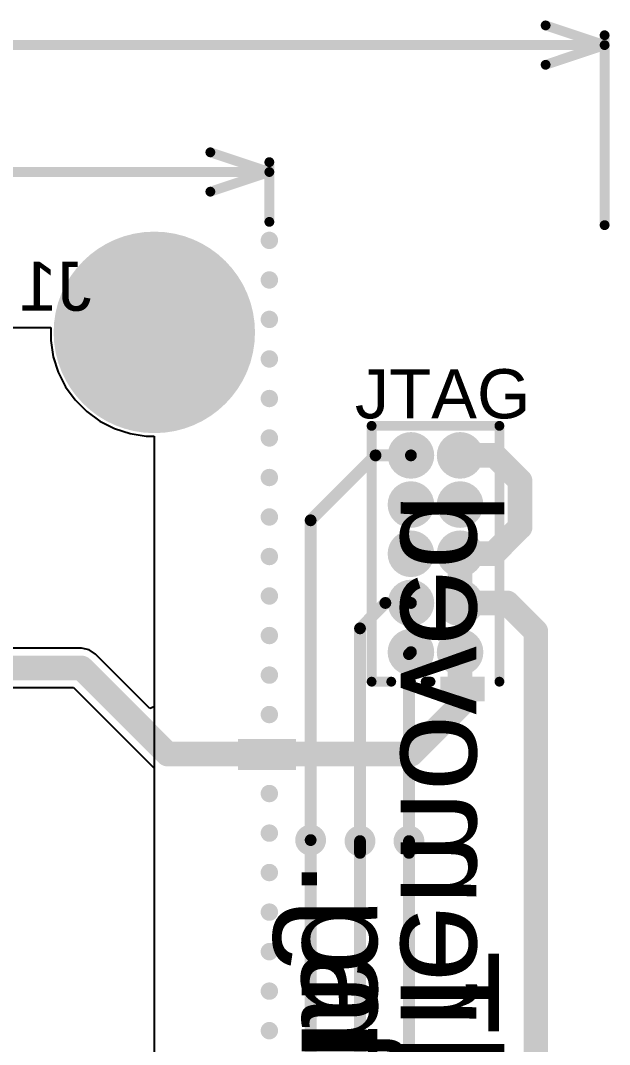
# Model space of a CAD drawing. Header units: millimetres. Extents: x -0.34 to 3.69, y -0.26 to 2.67.
# Drawn here: x 3.089 to 3.688, y 1.426 to 2.467 of the extents above; entities that cross this region are included whole.
import ezdxf

# ---------------------------------------------------------------- set-up
doc = ezdxf.new("R2010")
doc.units = ezdxf.units.MM
doc.header["$MEASUREMENT"] = 0
for name, color, linetype in [('BottomLayer', 5, 'Continuous'), ('BottomOverlay', 54, 'Continuous'), ('BottomSolder', 6, 'Continuous'), ('Mechanical1', 6, 'Continuous'), ('MultiLayer', 9, 'Continuous'), ('PadHoleLayer', 156, 'Continuous'), ('TopLayer', 1, 'Continuous'), ('TopOverlay', 2, 'Continuous'), ('TopSolder', 216, 'Continuous'), ('ViaHoleLayer', 16, 'Continuous')]:
    doc.layers.add(name, color=color, linetype=linetype)
doc.styles.add('Arial', font='', dxfattribs={"height": 0.2})
doc.styles.get('Arial').set_extended_font_data('Arial')

# ---------------------------------------------------------------- blocks, each defined once
blk = doc.blocks.new('JTAG_HEADER_23')
at = {"layer": 'BottomLayer'}
h = blk.add_hatch(color=5, dxfattribs=at)
edge = h.paths.add_edge_path()
edge.add_arc((-0.1, 0.025), 0.0197, 0, 360)
h = blk.add_hatch(color=5, dxfattribs=at)
edge = h.paths.add_edge_path()
edge.add_arc((-0.05, 0.025), 0.0197, 0, 360)
h = blk.add_hatch(color=5, dxfattribs=at)
edge = h.paths.add_edge_path()
edge.add_arc((0, 0.025), 0.0197, 0, 360)
h = blk.add_hatch(color=5, dxfattribs=at)
edge = h.paths.add_edge_path()
edge.add_arc((0.05, 0.025), 0.0197, 0, 360)
h = blk.add_hatch(color=5, dxfattribs=at)
edge = h.paths.add_edge_path()
edge.add_arc((0.1, 0.025), 0.0197, 0, 360)
h = blk.add_hatch(color=5, dxfattribs=at)
edge = h.paths.add_edge_path()
edge.add_arc((-0.1, -0.025), 0.0197, 0, 360)
h = blk.add_hatch(color=5, dxfattribs=at)
edge = h.paths.add_edge_path()
edge.add_arc((-0.05, -0.025), 0.0197, 0, 360)
h = blk.add_hatch(color=5, dxfattribs=at)
edge = h.paths.add_edge_path()
edge.add_arc((0, -0.025), 0.0197, 0, 360)
h = blk.add_hatch(color=5, dxfattribs=at)
edge = h.paths.add_edge_path()
edge.add_arc((0.05, -0.025), 0.0197, 0, 360)
h = blk.add_hatch(color=5, dxfattribs=at)
edge = h.paths.add_edge_path()
edge.add_arc((0.1, -0.025), 0.0197, 0, 360)
at = {"layer": 'BottomSolder'}
h = blk.add_hatch(color=6, dxfattribs=at)
edge = h.paths.add_edge_path()
edge.add_arc((-0.1, 0.025), 0.0237, 0, 360)
h = blk.add_hatch(color=6, dxfattribs=at)
edge = h.paths.add_edge_path()
edge.add_arc((-0.05, 0.025), 0.0237, 0, 360)
h = blk.add_hatch(color=6, dxfattribs=at)
edge = h.paths.add_edge_path()
edge.add_arc((0, 0.025), 0.0237, 0, 360)
h = blk.add_hatch(color=6, dxfattribs=at)
edge = h.paths.add_edge_path()
edge.add_arc((0.05, 0.025), 0.0237, 0, 360)
h = blk.add_hatch(color=6, dxfattribs=at)
edge = h.paths.add_edge_path()
edge.add_arc((0.1, 0.025), 0.0237, 0, 360)
h = blk.add_hatch(color=6, dxfattribs=at)
edge = h.paths.add_edge_path()
edge.add_arc((-0.1, -0.025), 0.0237, 0, 360)
h = blk.add_hatch(color=6, dxfattribs=at)
edge = h.paths.add_edge_path()
edge.add_arc((-0.05, -0.025), 0.0237, 0, 360)
h = blk.add_hatch(color=6, dxfattribs=at)
edge = h.paths.add_edge_path()
edge.add_arc((0, -0.025), 0.0237, 0, 360)
h = blk.add_hatch(color=6, dxfattribs=at)
edge = h.paths.add_edge_path()
edge.add_arc((0.05, -0.025), 0.0237, 0, 360)
h = blk.add_hatch(color=6, dxfattribs=at)
edge = h.paths.add_edge_path()
edge.add_arc((0.1, -0.025), 0.0237, 0, 360)
at = {"layer": 'MultiLayer'}
h = blk.add_hatch(color=9, dxfattribs=at)
edge = h.paths.add_edge_path()
edge.add_arc((-0.1, 0.025), 0.0197, 0, 360)
h = blk.add_hatch(color=9, dxfattribs=at)
edge = h.paths.add_edge_path()
edge.add_arc((-0.05, 0.025), 0.0197, 0, 360)
h = blk.add_hatch(color=9, dxfattribs=at)
edge = h.paths.add_edge_path()
edge.add_arc((0, 0.025), 0.0197, 0, 360)
h = blk.add_hatch(color=9, dxfattribs=at)
edge = h.paths.add_edge_path()
edge.add_arc((0.05, 0.025), 0.0197, 0, 360)
h = blk.add_hatch(color=9, dxfattribs=at)
edge = h.paths.add_edge_path()
edge.add_arc((0.1, 0.025), 0.0197, 0, 360)
h = blk.add_hatch(color=9, dxfattribs=at)
edge = h.paths.add_edge_path()
edge.add_arc((-0.1, -0.025), 0.0197, 0, 360)
h = blk.add_hatch(color=9, dxfattribs=at)
edge = h.paths.add_edge_path()
edge.add_arc((-0.05, -0.025), 0.0197, 0, 360)
h = blk.add_hatch(color=9, dxfattribs=at)
edge = h.paths.add_edge_path()
edge.add_arc((0, -0.025), 0.0197, 0, 360)
h = blk.add_hatch(color=9, dxfattribs=at)
edge = h.paths.add_edge_path()
edge.add_arc((0.05, -0.025), 0.0197, 0, 360)
h = blk.add_hatch(color=9, dxfattribs=at)
edge = h.paths.add_edge_path()
edge.add_arc((0.1, -0.025), 0.0197, 0, 360)
at = {"layer": 'PadHoleLayer'}
h = blk.add_hatch(color=156, dxfattribs=at)
edge = h.paths.add_edge_path()
edge.add_arc((-0.1, 0.025), 0.0128, 0, 360)
h = blk.add_hatch(color=156, dxfattribs=at)
edge = h.paths.add_edge_path()
edge.add_arc((-0.05, 0.025), 0.0128, 0, 360)
h = blk.add_hatch(color=156, dxfattribs=at)
edge = h.paths.add_edge_path()
edge.add_arc((0, 0.025), 0.0128, 0, 360)
h = blk.add_hatch(color=156, dxfattribs=at)
edge = h.paths.add_edge_path()
edge.add_arc((0.05, 0.025), 0.0128, 0, 360)
h = blk.add_hatch(color=156, dxfattribs=at)
edge = h.paths.add_edge_path()
edge.add_arc((0.1, 0.025), 0.0128, 0, 360)
h = blk.add_hatch(color=156, dxfattribs=at)
edge = h.paths.add_edge_path()
edge.add_arc((-0.1, -0.025), 0.0128, 0, 360)
h = blk.add_hatch(color=156, dxfattribs=at)
edge = h.paths.add_edge_path()
edge.add_arc((-0.05, -0.025), 0.0128, 0, 360)
h = blk.add_hatch(color=156, dxfattribs=at)
edge = h.paths.add_edge_path()
edge.add_arc((0, -0.025), 0.0128, 0, 360)
h = blk.add_hatch(color=156, dxfattribs=at)
edge = h.paths.add_edge_path()
edge.add_arc((0.05, -0.025), 0.0128, 0, 360)
h = blk.add_hatch(color=156, dxfattribs=at)
edge = h.paths.add_edge_path()
edge.add_arc((0.1, -0.025), 0.0128, 0, 360)
at = {"layer": 'TopLayer'}
h = blk.add_hatch(color=1, dxfattribs=at)
edge = h.paths.add_edge_path()
edge.add_arc((-0.1, 0.025), 0.0197, 0, 360)
h = blk.add_hatch(color=1, dxfattribs=at)
edge = h.paths.add_edge_path()
edge.add_arc((-0.05, 0.025), 0.0197, 0, 360)
h = blk.add_hatch(color=1, dxfattribs=at)
edge = h.paths.add_edge_path()
edge.add_arc((0, 0.025), 0.0197, 0, 360)
h = blk.add_hatch(color=1, dxfattribs=at)
edge = h.paths.add_edge_path()
edge.add_arc((0.05, 0.025), 0.0197, 0, 360)
h = blk.add_hatch(color=1, dxfattribs=at)
edge = h.paths.add_edge_path()
edge.add_arc((0.1, 0.025), 0.0197, 0, 360)
h = blk.add_hatch(color=1, dxfattribs=at)
edge = h.paths.add_edge_path()
edge.add_arc((-0.1, -0.025), 0.0197, 0, 360)
h = blk.add_hatch(color=1, dxfattribs=at)
edge = h.paths.add_edge_path()
edge.add_arc((-0.05, -0.025), 0.0197, 0, 360)
h = blk.add_hatch(color=1, dxfattribs=at)
edge = h.paths.add_edge_path()
edge.add_arc((0, -0.025), 0.0197, 0, 360)
h = blk.add_hatch(color=1, dxfattribs=at)
edge = h.paths.add_edge_path()
edge.add_arc((0.05, -0.025), 0.0197, 0, 360)
h = blk.add_hatch(color=1, dxfattribs=at)
edge = h.paths.add_edge_path()
edge.add_arc((0.1, -0.025), 0.0197, 0, 360)
at = {"layer": 'TopOverlay'}
blk.add_hatch(color=2, dxfattribs=at).paths.add_polyline_path([(-0.15, -0.05), (-0.125, -0.05), (-0.125, -0.005), (-0.15, -0.005)])
at = {"layer": 'TopSolder'}
h = blk.add_hatch(color=216, dxfattribs=at)
edge = h.paths.add_edge_path()
edge.add_arc((-0.1, 0.025), 0.0237, 0, 360)
h = blk.add_hatch(color=216, dxfattribs=at)
edge = h.paths.add_edge_path()
edge.add_arc((-0.05, 0.025), 0.0237, 0, 360)
h = blk.add_hatch(color=216, dxfattribs=at)
edge = h.paths.add_edge_path()
edge.add_arc((0, 0.025), 0.0237, 0, 360)
h = blk.add_hatch(color=216, dxfattribs=at)
edge = h.paths.add_edge_path()
edge.add_arc((0.05, 0.025), 0.0237, 0, 360)
h = blk.add_hatch(color=216, dxfattribs=at)
edge = h.paths.add_edge_path()
edge.add_arc((0.1, 0.025), 0.0237, 0, 360)
h = blk.add_hatch(color=216, dxfattribs=at)
edge = h.paths.add_edge_path()
edge.add_arc((-0.1, -0.025), 0.0237, 0, 360)
h = blk.add_hatch(color=216, dxfattribs=at)
edge = h.paths.add_edge_path()
edge.add_arc((-0.05, -0.025), 0.0237, 0, 360)
h = blk.add_hatch(color=216, dxfattribs=at)
edge = h.paths.add_edge_path()
edge.add_arc((0, -0.025), 0.0237, 0, 360)
h = blk.add_hatch(color=216, dxfattribs=at)
edge = h.paths.add_edge_path()
edge.add_arc((0.05, -0.025), 0.0237, 0, 360)
h = blk.add_hatch(color=216, dxfattribs=at)
edge = h.paths.add_edge_path()
edge.add_arc((0.1, -0.025), 0.0237, 0, 360)
at = {"layer": 'TopOverlay', "const_width": 0.01}
for points in [[(-0.13, 0.065), (-0.13, 0.045)], [(-0.13, 0.065), (0.13, 0.065)], [(0.13, 0.065), (0.13, -0.065)], [(-0.13, 0.03), (-0.13, 0.025)], [(-0.13, 0.01), (-0.13, 0.005)], [(-0.13, -0.065), (0.13, -0.065)]]:
    blk.add_lwpolyline(points, dxfattribs=at)
at = {"layer": 'TopOverlay', "const_width": 0.005}
for points in [[(-0.1325, 0.065, 1), (-0.1275, 0.065, 1)], [(-0.1325, 0.065, 1), (-0.1275, 0.065, 1)], [(0.1275, 0.065, 1), (0.1325, 0.065, 1)], [(0.1275, 0.065, 1), (0.1325, 0.065, 1)], [(-0.1325, 0.045, 1), (-0.1275, 0.045, 1)], [(-0.1325, 0.03, 1), (-0.1275, 0.03, 1)], [(-0.1325, 0.025, 1), (-0.1275, 0.025, 1)], [(-0.1325, 0.01, 1), (-0.1275, 0.01, 1)], [(-0.1325, 0.005, 1), (-0.1275, 0.005, 1)], [(-0.1325, -0.065, 1), (-0.1275, -0.065, 1)], [(0.1275, -0.065, 1), (0.1325, -0.065, 1)], [(0.1275, -0.065, 1), (0.1325, -0.065, 1)]]:
    blk.add_lwpolyline(points, format="xyb", close=True, dxfattribs=at)

msp = doc.modelspace()

# ---------------------------------------------------------------- hatches: boundary and pattern name
at = {"layer": 'BottomLayer'}
h = msp.add_hatch(color=5, dxfattribs=at)
edge = h.paths.add_edge_path()
edge.add_arc((3.225, 2.15), 0.0984, 0, 360)
msp.add_hatch(color=5, dxfattribs=at).paths.add_polyline_path([(3.369, 1.7367), (3.31, 1.7367), (3.31, 1.7052), (3.369, 1.7052)])
h = msp.add_hatch(color=5, dxfattribs=at)
edge = h.paths.add_edge_path()
edge.add_arc((3.384, 1.634), 0.0157, 0, 360)
h = msp.add_hatch(color=5, dxfattribs=at)
edge = h.paths.add_edge_path()
edge.add_arc((3.4342, 1.633), 0.0157, 0, 360)
h = msp.add_hatch(color=5, dxfattribs=at)
edge = h.paths.add_edge_path()
edge.add_arc((3.484, 1.633), 0.0157, 0, 360)
at = {"layer": 'BottomSolder'}
h = msp.add_hatch(color=6, dxfattribs=at)
edge = h.paths.add_edge_path()
edge.add_arc((3.225, 2.15), 0.1024, 0, 360)
h = msp.add_hatch(color=6, dxfattribs=at)
edge = h.paths.add_edge_path()
edge.add_arc((3.342, 2.2435), 0.00886, 0, 360)
h = msp.add_hatch(color=6, dxfattribs=at)
edge = h.paths.add_edge_path()
edge.add_arc((3.342, 2.2033), 0.00886, 0, 360)
h = msp.add_hatch(color=6, dxfattribs=at)
edge = h.paths.add_edge_path()
edge.add_arc((3.342, 2.1632), 0.00886, 0, 360)
h = msp.add_hatch(color=6, dxfattribs=at)
edge = h.paths.add_edge_path()
edge.add_arc((3.342, 2.123), 0.00886, 0, 360)
h = msp.add_hatch(color=6, dxfattribs=at)
edge = h.paths.add_edge_path()
edge.add_arc((3.342, 2.0828), 0.00886, 0, 360)
h = msp.add_hatch(color=6, dxfattribs=at)
edge = h.paths.add_edge_path()
edge.add_arc((3.342, 2.0427), 0.00886, 0, 360)
h = msp.add_hatch(color=6, dxfattribs=at)
edge = h.paths.add_edge_path()
edge.add_arc((3.342, 2.0025), 0.00886, 0, 360)
h = msp.add_hatch(color=6, dxfattribs=at)
edge = h.paths.add_edge_path()
edge.add_arc((3.342, 1.9624), 0.00886, 0, 360)
h = msp.add_hatch(color=6, dxfattribs=at)
edge = h.paths.add_edge_path()
edge.add_arc((3.342, 1.9222), 0.00886, 0, 360)
h = msp.add_hatch(color=6, dxfattribs=at)
edge = h.paths.add_edge_path()
edge.add_arc((3.342, 1.8821), 0.00886, 0, 360)
h = msp.add_hatch(color=6, dxfattribs=at)
edge = h.paths.add_edge_path()
edge.add_arc((3.342, 1.8419), 0.00886, 0, 360)
h = msp.add_hatch(color=6, dxfattribs=at)
edge = h.paths.add_edge_path()
edge.add_arc((3.342, 1.8017), 0.00886, 0, 360)
h = msp.add_hatch(color=6, dxfattribs=at)
edge = h.paths.add_edge_path()
edge.add_arc((3.342, 1.7616), 0.00886, 0, 360)
h = msp.add_hatch(color=6, dxfattribs=at)
edge = h.paths.add_edge_path()
edge.add_arc((3.342, 1.7214), 0.00886, 0, 360)
h = msp.add_hatch(color=6, dxfattribs=at)
edge = h.paths.add_edge_path()
edge.add_arc((3.342, 1.6813), 0.00886, 0, 360)
h = msp.add_hatch(color=6, dxfattribs=at)
edge = h.paths.add_edge_path()
edge.add_arc((3.342, 1.6411), 0.00886, 0, 360)
h = msp.add_hatch(color=6, dxfattribs=at)
edge = h.paths.add_edge_path()
edge.add_arc((3.342, 1.601), 0.00886, 0, 360)
h = msp.add_hatch(color=6, dxfattribs=at)
edge = h.paths.add_edge_path()
edge.add_arc((3.342, 1.5608), 0.00886, 0, 360)
h = msp.add_hatch(color=6, dxfattribs=at)
edge = h.paths.add_edge_path()
edge.add_arc((3.342, 1.5206), 0.00886, 0, 360)
h = msp.add_hatch(color=6, dxfattribs=at)
edge = h.paths.add_edge_path()
edge.add_arc((3.342, 1.4805), 0.00886, 0, 360)
h = msp.add_hatch(color=6, dxfattribs=at)
edge = h.paths.add_edge_path()
edge.add_arc((3.342, 1.4403), 0.00886, 0, 360)
at = {"layer": 'MultiLayer'}
h = msp.add_hatch(color=9, dxfattribs=at)
edge = h.paths.add_edge_path()
edge.add_arc((3.225, 2.15), 0.0984, 0, 360)
at = {"layer": 'PadHoleLayer'}
h = msp.add_hatch(color=156, dxfattribs=at)
edge = h.paths.add_edge_path()
edge.add_arc((3.342, 2.2435), 0.00886, 0, 360)
h = msp.add_hatch(color=156, dxfattribs=at)
edge = h.paths.add_edge_path()
edge.add_arc((3.342, 2.2033), 0.00886, 0, 360)
h = msp.add_hatch(color=156, dxfattribs=at)
edge = h.paths.add_edge_path()
edge.add_arc((3.225, 2.15), 0.0492, 0, 360)
h = msp.add_hatch(color=156, dxfattribs=at)
edge = h.paths.add_edge_path()
edge.add_arc((3.342, 2.1632), 0.00886, 0, 360)
h = msp.add_hatch(color=156, dxfattribs=at)
edge = h.paths.add_edge_path()
edge.add_arc((3.342, 2.123), 0.00886, 0, 360)
h = msp.add_hatch(color=156, dxfattribs=at)
edge = h.paths.add_edge_path()
edge.add_arc((3.342, 2.0828), 0.00886, 0, 360)
h = msp.add_hatch(color=156, dxfattribs=at)
edge = h.paths.add_edge_path()
edge.add_arc((3.342, 2.0427), 0.00886, 0, 360)
h = msp.add_hatch(color=156, dxfattribs=at)
edge = h.paths.add_edge_path()
edge.add_arc((3.342, 2.0025), 0.00886, 0, 360)
h = msp.add_hatch(color=156, dxfattribs=at)
edge = h.paths.add_edge_path()
edge.add_arc((3.342, 1.9624), 0.00886, 0, 360)
h = msp.add_hatch(color=156, dxfattribs=at)
edge = h.paths.add_edge_path()
edge.add_arc((3.342, 1.9222), 0.00886, 0, 360)
h = msp.add_hatch(color=156, dxfattribs=at)
edge = h.paths.add_edge_path()
edge.add_arc((3.342, 1.8821), 0.00886, 0, 360)
h = msp.add_hatch(color=156, dxfattribs=at)
edge = h.paths.add_edge_path()
edge.add_arc((3.342, 1.8419), 0.00886, 0, 360)
h = msp.add_hatch(color=156, dxfattribs=at)
edge = h.paths.add_edge_path()
edge.add_arc((3.342, 1.8017), 0.00886, 0, 360)
h = msp.add_hatch(color=156, dxfattribs=at)
edge = h.paths.add_edge_path()
edge.add_arc((3.342, 1.7616), 0.00886, 0, 360)
h = msp.add_hatch(color=156, dxfattribs=at)
edge = h.paths.add_edge_path()
edge.add_arc((3.342, 1.7214), 0.00886, 0, 360)
h = msp.add_hatch(color=156, dxfattribs=at)
edge = h.paths.add_edge_path()
edge.add_arc((3.342, 1.6813), 0.00886, 0, 360)
h = msp.add_hatch(color=156, dxfattribs=at)
edge = h.paths.add_edge_path()
edge.add_arc((3.342, 1.6411), 0.00886, 0, 360)
h = msp.add_hatch(color=156, dxfattribs=at)
edge = h.paths.add_edge_path()
edge.add_arc((3.342, 1.601), 0.00886, 0, 360)
h = msp.add_hatch(color=156, dxfattribs=at)
edge = h.paths.add_edge_path()
edge.add_arc((3.342, 1.5608), 0.00886, 0, 360)
h = msp.add_hatch(color=156, dxfattribs=at)
edge = h.paths.add_edge_path()
edge.add_arc((3.342, 1.5206), 0.00886, 0, 360)
h = msp.add_hatch(color=156, dxfattribs=at)
edge = h.paths.add_edge_path()
edge.add_arc((3.342, 1.4805), 0.00886, 0, 360)
h = msp.add_hatch(color=156, dxfattribs=at)
edge = h.paths.add_edge_path()
edge.add_arc((3.342, 1.4403), 0.00886, 0, 360)
at = {"layer": 'TopLayer'}
h = msp.add_hatch(color=1, dxfattribs=at)
edge = h.paths.add_edge_path()
edge.add_arc((3.225, 2.15), 0.0984, 0, 360)
msp.add_hatch(color=1, dxfattribs=at).paths.add_polyline_path([(3.31, 1.7052), (3.369, 1.7052), (3.369, 1.7367), (3.31, 1.7367)])
h = msp.add_hatch(color=1, dxfattribs=at)
edge = h.paths.add_edge_path()
edge.add_arc((3.384, 1.634), 0.0157, 0, 360)
h = msp.add_hatch(color=1, dxfattribs=at)
edge = h.paths.add_edge_path()
edge.add_arc((3.4342, 1.633), 0.0157, 0, 360)
h = msp.add_hatch(color=1, dxfattribs=at)
edge = h.paths.add_edge_path()
edge.add_arc((3.484, 1.633), 0.0157, 0, 360)
at = {"layer": 'TopSolder'}
h = msp.add_hatch(color=216, dxfattribs=at)
edge = h.paths.add_edge_path()
edge.add_arc((3.225, 2.15), 0.1024, 0, 360)
h = msp.add_hatch(color=216, dxfattribs=at)
edge = h.paths.add_edge_path()
edge.add_arc((3.342, 2.2435), 0.00886, 0, 360)
h = msp.add_hatch(color=216, dxfattribs=at)
edge = h.paths.add_edge_path()
edge.add_arc((3.342, 2.2033), 0.00886, 0, 360)
h = msp.add_hatch(color=216, dxfattribs=at)
edge = h.paths.add_edge_path()
edge.add_arc((3.342, 2.1632), 0.00886, 0, 360)
h = msp.add_hatch(color=216, dxfattribs=at)
edge = h.paths.add_edge_path()
edge.add_arc((3.342, 2.123), 0.00886, 0, 360)
h = msp.add_hatch(color=216, dxfattribs=at)
edge = h.paths.add_edge_path()
edge.add_arc((3.342, 2.0828), 0.00886, 0, 360)
h = msp.add_hatch(color=216, dxfattribs=at)
edge = h.paths.add_edge_path()
edge.add_arc((3.342, 2.0427), 0.00886, 0, 360)
h = msp.add_hatch(color=216, dxfattribs=at)
edge = h.paths.add_edge_path()
edge.add_arc((3.342, 2.0025), 0.00886, 0, 360)
h = msp.add_hatch(color=216, dxfattribs=at)
edge = h.paths.add_edge_path()
edge.add_arc((3.342, 1.9624), 0.00886, 0, 360)
h = msp.add_hatch(color=216, dxfattribs=at)
edge = h.paths.add_edge_path()
edge.add_arc((3.342, 1.9222), 0.00886, 0, 360)
h = msp.add_hatch(color=216, dxfattribs=at)
edge = h.paths.add_edge_path()
edge.add_arc((3.342, 1.8821), 0.00886, 0, 360)
h = msp.add_hatch(color=216, dxfattribs=at)
edge = h.paths.add_edge_path()
edge.add_arc((3.342, 1.8419), 0.00886, 0, 360)
h = msp.add_hatch(color=216, dxfattribs=at)
edge = h.paths.add_edge_path()
edge.add_arc((3.342, 1.8017), 0.00886, 0, 360)
h = msp.add_hatch(color=216, dxfattribs=at)
edge = h.paths.add_edge_path()
edge.add_arc((3.342, 1.7616), 0.00886, 0, 360)
h = msp.add_hatch(color=216, dxfattribs=at)
edge = h.paths.add_edge_path()
edge.add_arc((3.342, 1.7214), 0.00886, 0, 360)
h = msp.add_hatch(color=216, dxfattribs=at)
edge = h.paths.add_edge_path()
edge.add_arc((3.342, 1.6813), 0.00886, 0, 360)
h = msp.add_hatch(color=216, dxfattribs=at)
edge = h.paths.add_edge_path()
edge.add_arc((3.342, 1.6411), 0.00886, 0, 360)
h = msp.add_hatch(color=216, dxfattribs=at)
edge = h.paths.add_edge_path()
edge.add_arc((3.342, 1.601), 0.00886, 0, 360)
h = msp.add_hatch(color=216, dxfattribs=at)
edge = h.paths.add_edge_path()
edge.add_arc((3.342, 1.5608), 0.00886, 0, 360)
h = msp.add_hatch(color=216, dxfattribs=at)
edge = h.paths.add_edge_path()
edge.add_arc((3.342, 1.5206), 0.00886, 0, 360)
h = msp.add_hatch(color=216, dxfattribs=at)
edge = h.paths.add_edge_path()
edge.add_arc((3.342, 1.4805), 0.00886, 0, 360)
h = msp.add_hatch(color=216, dxfattribs=at)
edge = h.paths.add_edge_path()
edge.add_arc((3.342, 1.4403), 0.00886, 0, 360)
at = {"layer": 'ViaHoleLayer'}
h = msp.add_hatch(color=16, dxfattribs=at)
edge = h.paths.add_edge_path()
edge.add_arc((3.384, 1.634), 0.00984, 0, 360)
h = msp.add_hatch(color=16, dxfattribs=at)
edge = h.paths.add_edge_path()
edge.add_arc((3.4342, 1.633), 0.00984, 0, 360)
h = msp.add_hatch(color=16, dxfattribs=at)
edge = h.paths.add_edge_path()
edge.add_arc((3.484, 1.633), 0.00984, 0, 360)

# ---------------------------------------------------------------- linework, layer by layer
at = {"layer": 'BottomLayer'}
for p, q in [((2.9816, 2.155), (3.1196, 2.155)), ((3.1196, 2.155), (3.1196, 2.1417)), ((3.1196, 2.1417), (3.1222, 2.1253)), ((3.1222, 2.1253), (3.1273, 2.1095)), ((3.1273, 2.1095), (3.1348, 2.0947)), ((3.1348, 2.0947), (3.1446, 2.0813)), ((3.1446, 2.0813), (3.1563, 2.0696)), ((3.1563, 2.0696), (3.1697, 2.0598)), ((3.1697, 2.0598), (3.1845, 2.0523)), ((3.1845, 2.0523), (3.2003, 2.0472)), ((3.2003, 2.0472), (3.2167, 2.0446)), ((3.2167, 2.0446), (3.225, 2.0446)), ((3.225, 2.0446), (3.225, 1.1791))]:
    msp.add_line(p, q, dxfattribs=at)
for points, const_width in [([(3.384, 1.959), (3.45, 2.025)], 0.012), ([(3.45, 2.025), (3.486, 2.025)], 0.012), ([(3.536, 2.025), (3.571, 2.025)], 0.025), ([(3.571, 2.025), (3.597, 1.999)], 0.025), ([(3.597, 1.952), (3.597, 1.999)], 0.025), ([(3.384, 1.634), (3.384, 1.959)], 0.012), ([(3.57, 1.925), (3.597, 1.952)], 0.025), ([(3.536, 1.875), (3.536, 1.925)], 0.025), ([(3.536, 1.925), (3.57, 1.925)], 0.025), ([(3.536, 1.875), (3.584, 1.875)], 0.025), ([(3.584, 1.875), (3.613, 1.846)], 0.025), ([(3.4342, 1.8492), (3.46, 1.875)], 0.012), ([(3.46, 1.875), (3.486, 1.875)], 0.012), ([(3.4342, 1.633), (3.4342, 1.8492)], 0.012), ([(3.613, 1.3144), (3.613, 1.846)], 0.025), ([(3.484, 1.823), (3.486, 1.825)], 0.012), ([(3.484, 1.633), (3.484, 1.823)], 0.012), ([(3.4342, 1.621), (3.4342, 1.633)], 0.012), ([(3.484, 1.621), (3.484, 1.633)], 0.012)]:
    msp.add_lwpolyline(points, dxfattribs=dict(at, const_width=const_width))
for points, const_width in [([(3.447, 2.025, 1), (3.453, 2.025, 1)], 0.006), ([(3.447, 2.025, 1), (3.453, 2.025, 1)], 0.006), ([(3.483, 2.025, 1), (3.489, 2.025, 1)], 0.006), ([(3.5297, 2.025, 1), (3.5423, 2.025, 1)], 0.0125), ([(3.5648, 2.025, 1), (3.5772, 2.025, 1)], 0.0125), ([(3.5648, 2.025, 1), (3.5772, 2.025, 1)], 0.0125), ([(3.5907, 1.999, 1), (3.6033, 1.999, 1)], 0.0125), ([(3.5907, 1.999, 1), (3.6033, 1.999, 1)], 0.0125), ([(3.381, 1.959, 1), (3.387, 1.959, 1)], 0.006), ([(3.381, 1.959, 1), (3.387, 1.959, 1)], 0.006), ([(3.5907, 1.952, 1), (3.6033, 1.952, 1)], 0.0125), ([(3.5907, 1.952, 1), (3.6033, 1.952, 1)], 0.0125), ([(3.5297, 1.925, 1), (3.5423, 1.925, 1)], 0.0125), ([(3.5297, 1.925, 1), (3.5423, 1.925, 1)], 0.0125), ([(3.5638, 1.925, 1), (3.5762, 1.925, 1)], 0.0125), ([(3.5638, 1.925, 1), (3.5762, 1.925, 1)], 0.0125), ([(3.5297, 1.875, 1), (3.5423, 1.875, 1)], 0.0125), ([(3.5297, 1.875, 1), (3.5423, 1.875, 1)], 0.0125), ([(3.5777, 1.875, 1), (3.5903, 1.875, 1)], 0.0125), ([(3.5777, 1.875, 1), (3.5903, 1.875, 1)], 0.0125), ([(3.457, 1.875, 1), (3.463, 1.875, 1)], 0.006), ([(3.457, 1.875, 1), (3.463, 1.875, 1)], 0.006), ([(3.483, 1.875, 1), (3.489, 1.875, 1)], 0.006), ([(3.4312, 1.8492, 1), (3.4372, 1.8492, 1)], 0.006), ([(3.4312, 1.8492, 1), (3.4372, 1.8492, 1)], 0.006), ([(3.6067, 1.846, 1), (3.6193, 1.846, 1)], 0.0125), ([(3.6067, 1.846, 1), (3.6193, 1.846, 1)], 0.0125), ([(3.481, 1.823, 1), (3.487, 1.823, 1)], 0.006), ([(3.481, 1.823, 1), (3.487, 1.823, 1)], 0.006), ([(3.483, 1.825, 1), (3.489, 1.825, 1)], 0.006), ([(3.381, 1.634, 1), (3.387, 1.634, 1)], 0.006), ([(3.4312, 1.633, 1), (3.4372, 1.633, 1)], 0.006), ([(3.4312, 1.633, 1), (3.4372, 1.633, 1)], 0.006), ([(3.481, 1.633, 1), (3.487, 1.633, 1)], 0.006), ([(3.481, 1.633, 1), (3.487, 1.633, 1)], 0.006), ([(3.4312, 1.621, 1), (3.4372, 1.621, 1)], 0.006), ([(3.481, 1.621, 1), (3.487, 1.621, 1)], 0.006)]:
    msp.add_lwpolyline(points, format="xyb", close=True, dxfattribs=dict(at, const_width=const_width))
at = {"layer": 'Mechanical1', "const_width": 0.01}
for points in [[(3.623, 2.462), (3.683, 2.442)], [(3.683, 2.259), (3.683, 2.452)], [(2.0614, 2.442), (3.683, 2.442)], [(3.623, 2.422), (3.683, 2.442)], [(3.282, 2.333), (3.342, 2.313)], [(3.342, 2.2623), (3.342, 2.323)], [(1.8909, 2.313), (3.342, 2.313)], [(3.282, 2.293), (3.342, 2.313)]]:
    msp.add_lwpolyline(points, dxfattribs=at)
at = {"layer": 'Mechanical1', "const_width": 0.005}
for points in [[(3.6205, 2.462, 1), (3.6255, 2.462, 1)], [(3.6805, 2.452, 1), (3.6855, 2.452, 1)], [(3.6805, 2.442, 1), (3.6855, 2.442, 1)], [(3.6805, 2.442, 1), (3.6855, 2.442, 1)], [(3.6805, 2.442, 1), (3.6855, 2.442, 1)], [(3.6205, 2.422, 1), (3.6255, 2.422, 1)], [(3.2795, 2.333, 1), (3.2845, 2.333, 1)], [(3.3395, 2.323, 1), (3.3445, 2.323, 1)], [(3.3395, 2.313, 1), (3.3445, 2.313, 1)], [(3.3395, 2.313, 1), (3.3445, 2.313, 1)], [(3.3395, 2.313, 1), (3.3445, 2.313, 1)], [(3.2795, 2.293, 1), (3.2845, 2.293, 1)], [(3.3395, 2.2623, 1), (3.3445, 2.2623, 1)], [(3.6805, 2.259, 1), (3.6855, 2.259, 1)]]:
    msp.add_lwpolyline(points, format="xyb", close=True, dxfattribs=at)
at = {"layer": 'TopLayer'}
for p, q in [((2.9779, 2.155), (3.1196, 2.155)), ((3.1196, 2.155), (3.1196, 2.1417)), ((3.1196, 2.1417), (3.1222, 2.1253)), ((3.1222, 2.1253), (3.1273, 2.1095)), ((3.1273, 2.1095), (3.1348, 2.0947)), ((3.1348, 2.0947), (3.1446, 2.0813)), ((3.1446, 2.0813), (3.1563, 2.0696)), ((3.1563, 2.0696), (3.1697, 2.0598)), ((3.1697, 2.0598), (3.1845, 2.0523)), ((3.1845, 2.0523), (3.2003, 2.0472)), ((3.2003, 2.0472), (3.2167, 2.0446)), ((3.2167, 2.0446), (3.225, 2.0446)), ((3.225, 2.0446), (3.225, 1.7696)), ((3.151, 1.8289), (2.6861, 1.8289)), ((3.1586, 1.8274), (3.151, 1.8289)), ((3.1651, 1.8231), (3.1586, 1.8274)), ((3.2204, 1.7677), (3.1651, 1.8231)), ((2.9367, 1.7891), (3.1428, 1.7891)), ((3.1428, 1.7891), (3.2245, 1.7074)), ((3.225, 1.7696), (3.2204, 1.7677)), ((3.2245, 1.7074), (3.225, 1.707)), ((3.225, 1.707), (3.225, 0.3693))]:
    msp.add_line(p, q, dxfattribs=at)
for points, const_width in [([(3.536, 1.771), (3.536, 1.825)], 0.025), ([(2.6861, 1.809), (3.151, 1.809)], 0.025), ([(3.151, 1.809), (3.2386, 1.7214)], 0.025), ([(3.4864, 1.7214), (3.536, 1.771)], 0.025), ([(3.2386, 1.7214), (3.342, 1.7214)], 0.025), ([(3.342, 1.7214), (3.4864, 1.7214)], 0.025), ([(3.384, 0.1973), (3.384, 1.634)], 0.012), ([(3.4342, 0.328), (3.4342, 1.633)], 0.012), ([(3.484, 0.411), (3.484, 1.633)], 0.012)]:
    msp.add_lwpolyline(points, dxfattribs=dict(at, const_width=const_width))
for points, const_width in [([(3.5297, 1.825, 1), (3.5423, 1.825, 1)], 0.0125), ([(3.1448, 1.809, 1), (3.1572, 1.809, 1)], 0.0125), ([(3.1448, 1.809, 1), (3.1572, 1.809, 1)], 0.0125), ([(3.5297, 1.771, 1), (3.5423, 1.771, 1)], 0.0125), ([(3.5297, 1.771, 1), (3.5423, 1.771, 1)], 0.0125), ([(3.2323, 1.7214, 1), (3.2448, 1.7214, 1)], 0.0125), ([(3.2323, 1.7214, 1), (3.2448, 1.7214, 1)], 0.0125), ([(3.3357, 1.7214, 1), (3.3483, 1.7214, 1)], 0.0125), ([(3.3357, 1.7214, 1), (3.3483, 1.7214, 1)], 0.0125), ([(3.4802, 1.7214, 1), (3.4927, 1.7214, 1)], 0.0125), ([(3.4802, 1.7214, 1), (3.4927, 1.7214, 1)], 0.0125), ([(3.381, 1.634, 1), (3.387, 1.634, 1)], 0.006), ([(3.4312, 1.633, 1), (3.4372, 1.633, 1)], 0.006), ([(3.481, 1.633, 1), (3.487, 1.633, 1)], 0.006)]:
    msp.add_lwpolyline(points, format="xyb", close=True, dxfattribs=dict(at, const_width=const_width))

# ---------------------------------------------------------------- block references
at = {"rotation": 90}
msp.add_blockref('JTAG_HEADER_23', (3.511, 1.925), dxfattribs=at)

# ---------------------------------------------------------------- texts
at = {"layer": 'BottomOverlay', "style": 'Arial', "text_generation_flag": 2}
msp.add_text('J1', height=0.05, dxfattribs=at).set_placement((3.1611, 2.172))
for s, p in [('This part will be removed', (3.4757, 0.434)), ('after programming.', (3.3749, 0.434))]:
    msp.add_text(s, height=0.1, rotation=270, dxfattribs=at).set_placement(p)
at = {"layer": 'TopOverlay', "style": 'Arial'}
for s, height, rotation, p in [('JTAG', 0.05, 360, (3.429, 2.0626)), ('after programming.', 0.1, 270, (3.3749, 1.5216)), ('This part will be removed', 0.1, 270, (3.4757, 1.5216))]:
    msp.add_text(s, height=height, rotation=rotation, dxfattribs=at).set_placement(p)

doc.saveas('drawing.dxf')
